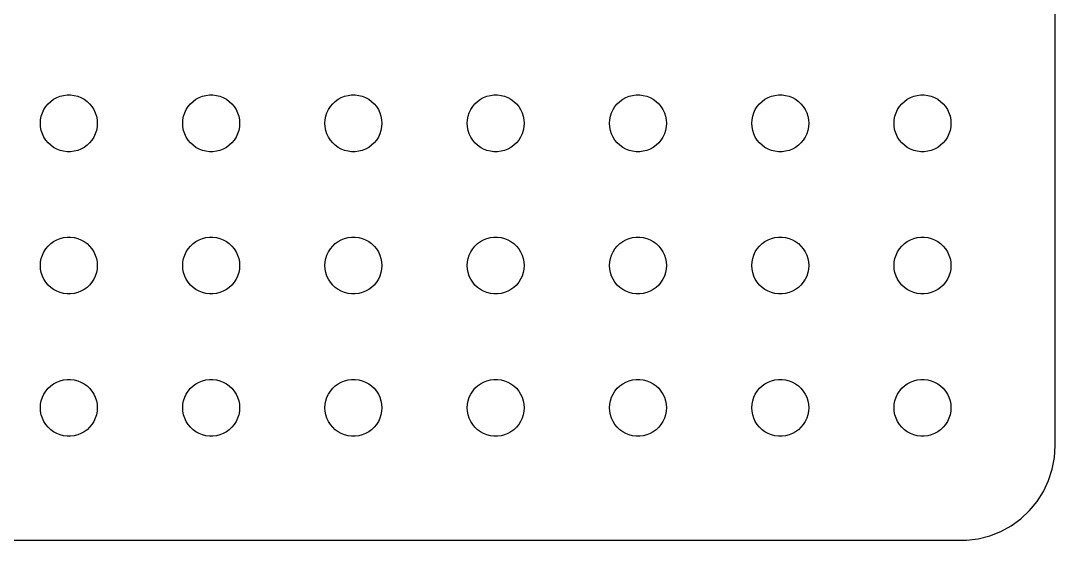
# Model space of a CAD drawing. Header units: metres. Extents: x -52 to 52, y -29 to 29.
# Drawn here: x -2.5 to 52, y -29.5 to -2.1 of the extents above; entities that cross this region are included whole.
import ezdxf

# ---------------------------------------------------------------- set-up
doc = ezdxf.new("R2010")
doc.units = ezdxf.units.M

msp = doc.modelspace()

# ---------------------------------------------------------------- linework, layer by layer
for p, q in [((52, -24.5), (52, 24.5)), ((-1.21352, -6.61832), (-1.09344, -6.47318)), ((-1.09344, -6.47318), (-0.956131, -6.34422)), ((-0.956131, -6.34422), (-0.803726, -6.23351)), ((-0.803726, -6.23351), (-0.638657, -6.14275)), ((-0.638657, -6.14275), (-0.463516, -6.07341)), ((-0.463516, -6.07341), (-0.281067, -6.02657)), ((-0.281067, -6.02657), (-0.094177, -6.00294)), ((-0.094177, -6.00294), (0.094177, -6.00294)), ((0.094177, -6.00294), (0.281067, -6.02657)), ((0.281067, -6.02657), (0.463516, -6.07341)), ((0.463516, -6.07341), (0.638657, -6.14275)), ((0.638657, -6.14275), (0.803726, -6.23351)), ((0.803726, -6.23351), (0.956131, -6.34422)), ((0.956131, -6.34422), (1.09344, -6.47318)), ((1.09344, -6.47318), (1.21352, -6.61832)), ((6.28647, -6.61832), (6.40654, -6.47318)), ((6.40654, -6.47318), (6.54385, -6.34422)), ((6.54385, -6.34422), (6.69626, -6.23351)), ((6.69626, -6.23351), (6.86133, -6.14275)), ((6.86133, -6.14275), (7.03647, -6.07341)), ((7.03647, -6.07341), (7.21892, -6.02657)), ((7.21892, -6.02657), (7.40581, -6.00294)), ((7.40581, -6.00294), (7.59418, -6.00294)), ((7.59418, -6.00294), (7.78107, -6.02657)), ((7.78107, -6.02657), (7.96352, -6.07341)), ((7.96352, -6.07341), (8.13866, -6.14275)), ((8.13866, -6.14275), (8.30373, -6.23351)), ((8.30373, -6.23351), (8.45613, -6.34422)), ((8.45613, -6.34422), (8.59344, -6.47318)), ((8.59344, -6.47318), (8.71352, -6.61832)), ((13.7865, -6.61832), (13.9065, -6.47318)), ((13.9065, -6.47318), (14.0439, -6.34422)), ((14.0439, -6.34422), (14.1963, -6.23351)), ((14.1963, -6.23351), (14.3613, -6.14275)), ((14.3613, -6.14275), (14.5365, -6.07341)), ((14.5365, -6.07341), (14.7189, -6.02657)), ((14.7189, -6.02657), (14.9058, -6.00294)), ((14.9058, -6.00294), (15.0942, -6.00294)), ((15.0942, -6.00294), (15.2811, -6.02657)), ((15.2811, -6.02657), (15.4635, -6.07341)), ((15.4635, -6.07341), (15.6387, -6.14275)), ((15.6387, -6.14275), (15.8037, -6.23351)), ((15.8037, -6.23351), (15.9561, -6.34422)), ((15.9561, -6.34422), (16.0934, -6.47318)), ((16.0934, -6.47318), (16.2135, -6.61832)), ((21.2865, -6.61832), (21.4065, -6.47318)), ((21.4065, -6.47318), (21.5439, -6.34422)), ((21.5439, -6.34422), (21.6963, -6.23351)), ((21.6963, -6.23351), (21.8613, -6.14275)), ((21.8613, -6.14275), (22.0365, -6.07341)), ((22.0365, -6.07341), (22.2189, -6.02657)), ((22.2189, -6.02657), (22.4058, -6.00294)), ((22.4058, -6.00294), (22.5942, -6.00294)), ((22.5942, -6.00294), (22.7811, -6.02657)), ((22.7811, -6.02657), (22.9635, -6.07341)), ((22.9635, -6.07341), (23.1387, -6.14275)), ((23.1387, -6.14275), (23.3037, -6.23351)), ((23.3037, -6.23351), (23.4561, -6.34422)), ((23.4561, -6.34422), (23.5934, -6.47318)), ((23.5934, -6.47318), (23.7135, -6.61832)), ((28.7865, -6.61832), (28.9065, -6.47318)), ((28.9065, -6.47318), (29.0439, -6.34422)), ((29.0439, -6.34422), (29.1963, -6.23351)), ((29.1963, -6.23351), (29.3613, -6.14275)), ((29.3613, -6.14275), (29.5365, -6.07341)), ((29.5365, -6.07341), (29.7189, -6.02657)), ((29.7189, -6.02657), (29.9058, -6.00294)), ((29.9058, -6.00294), (30.0942, -6.00294)), ((30.0942, -6.00294), (30.2811, -6.02657)), ((30.2811, -6.02657), (30.4635, -6.07341)), ((30.4635, -6.07341), (30.6387, -6.14275)), ((30.6387, -6.14275), (30.8037, -6.23351)), ((30.8037, -6.23351), (30.9561, -6.34422)), ((30.9561, -6.34422), (31.0934, -6.47318)), ((31.0934, -6.47318), (31.2135, -6.61832)), ((36.2865, -6.61832), (36.4065, -6.47318)), ((36.4065, -6.47318), (36.5439, -6.34422)), ((36.5439, -6.34422), (36.6963, -6.23351)), ((36.6963, -6.23351), (36.8613, -6.14275)), ((36.8613, -6.14275), (37.0365, -6.07341)), ((37.0365, -6.07341), (37.2189, -6.02657)), ((37.2189, -6.02657), (37.4058, -6.00294)), ((37.4058, -6.00294), (37.5942, -6.00294)), ((37.5942, -6.00294), (37.7811, -6.02657)), ((37.7811, -6.02657), (37.9635, -6.07341)), ((37.9635, -6.07341), (38.1387, -6.14275)), ((38.1387, -6.14275), (38.3037, -6.23351)), ((38.3037, -6.23351), (38.4561, -6.34422)), ((38.4561, -6.34422), (38.5934, -6.47318)), ((38.5934, -6.47318), (38.7135, -6.61832)), ((43.7865, -6.61832), (43.9065, -6.47318)), ((43.9065, -6.47318), (44.0439, -6.34422)), ((44.0439, -6.34422), (44.1963, -6.23351)), ((44.1963, -6.23351), (44.3613, -6.14275)), ((44.3613, -6.14275), (44.5365, -6.07341)), ((44.5365, -6.07341), (44.7189, -6.02657)), ((44.7189, -6.02657), (44.9058, -6.00294)), ((44.9058, -6.00294), (45.0942, -6.00294)), ((45.0942, -6.00294), (45.2811, -6.02657)), ((45.2811, -6.02657), (45.4635, -6.07341)), ((45.4635, -6.07341), (45.6387, -6.14275)), ((45.6387, -6.14275), (45.8037, -6.23351)), ((45.8037, -6.23351), (45.9561, -6.34422)), ((45.9561, -6.34422), (46.0934, -6.47318)), ((46.0934, -6.47318), (46.2135, -6.61832)), ((-1.45287, -7.12695), (-1.39465, -6.9478)), ((-1.39465, -6.9478), (-1.31445, -6.77736)), ((-1.31445, -6.77736), (-1.21352, -6.61832)), ((1.21352, -6.61832), (1.31445, -6.77736)), ((1.31445, -6.77736), (1.39465, -6.9478)), ((1.39465, -6.9478), (1.45287, -7.12695)), ((6.04712, -7.12695), (6.10533, -6.9478)), ((6.10533, -6.9478), (6.18553, -6.77736)), ((6.18553, -6.77736), (6.28647, -6.61832)), ((8.71352, -6.61832), (8.81445, -6.77736)), ((8.81445, -6.77736), (8.89465, -6.9478)), ((8.89465, -6.9478), (8.95287, -7.12695)), ((13.5471, -7.12695), (13.6053, -6.9478)), ((13.6053, -6.9478), (13.6855, -6.77736)), ((13.6855, -6.77736), (13.7865, -6.61832)), ((16.2135, -6.61832), (16.3145, -6.77736)), ((16.3145, -6.77736), (16.3947, -6.9478)), ((16.3947, -6.9478), (16.4529, -7.12695)), ((21.0471, -7.12695), (21.1053, -6.9478)), ((21.1053, -6.9478), (21.1855, -6.77736)), ((21.1855, -6.77736), (21.2865, -6.61832)), ((23.7135, -6.61832), (23.8145, -6.77736)), ((23.8145, -6.77736), (23.8947, -6.9478)), ((23.8947, -6.9478), (23.9529, -7.12695)), ((28.5471, -7.12695), (28.6053, -6.9478)), ((28.6053, -6.9478), (28.6855, -6.77736)), ((28.6855, -6.77736), (28.7865, -6.61832)), ((31.2135, -6.61832), (31.3145, -6.77736)), ((31.3145, -6.77736), (31.3947, -6.9478)), ((31.3947, -6.9478), (31.4529, -7.12695)), ((36.0471, -7.12695), (36.1053, -6.9478)), ((36.1053, -6.9478), (36.1855, -6.77736)), ((36.1855, -6.77736), (36.2865, -6.61832)), ((38.7135, -6.61832), (38.8145, -6.77736)), ((38.8145, -6.77736), (38.8947, -6.9478)), ((38.8947, -6.9478), (38.9529, -7.12695)), ((43.5471, -7.12695), (43.6053, -6.9478)), ((43.6053, -6.9478), (43.6855, -6.77736)), ((43.6855, -6.77736), (43.7865, -6.61832)), ((46.2135, -6.61832), (46.3145, -6.77736)), ((46.3145, -6.77736), (46.3947, -6.9478)), ((46.3947, -6.9478), (46.4529, -7.12695)), ((-1.5, -7.5), (-1.48816, -7.312)), ((-1.48816, -7.68799), (-1.5, -7.5)), ((-1.48816, -7.312), (-1.45287, -7.12695)), ((1.45287, -7.12695), (1.48816, -7.312)), ((1.48816, -7.312), (1.5, -7.5)), ((1.5, -7.5), (1.48816, -7.68799)), ((6, -7.5), (6.01183, -7.312)), ((6.01183, -7.68799), (6, -7.5)), ((6.01183, -7.312), (6.04712, -7.12695)), ((8.95287, -7.12695), (8.98816, -7.312)), ((8.98816, -7.312), (9, -7.5)), ((9, -7.5), (8.98816, -7.68799)), ((13.5, -7.5), (13.5118, -7.312)), ((13.5118, -7.68799), (13.5, -7.5)), ((13.5118, -7.312), (13.5471, -7.12695)), ((16.4529, -7.12695), (16.4882, -7.312)), ((16.4882, -7.312), (16.5, -7.5)), ((16.5, -7.5), (16.4882, -7.68799)), ((21, -7.5), (21.0118, -7.312)), ((21.0118, -7.68799), (21, -7.5)), ((21.0118, -7.312), (21.0471, -7.12695)), ((23.9529, -7.12695), (23.9882, -7.312)), ((23.9882, -7.312), (24, -7.5)), ((24, -7.5), (23.9882, -7.68799)), ((28.5, -7.5), (28.5118, -7.312)), ((28.5118, -7.68799), (28.5, -7.5)), ((28.5118, -7.312), (28.5471, -7.12695)), ((31.4529, -7.12695), (31.4882, -7.312)), ((31.4882, -7.312), (31.5, -7.5)), ((31.5, -7.5), (31.4882, -7.68799)), ((36, -7.5), (36.0118, -7.312)), ((36.0118, -7.68799), (36, -7.5)), ((36.0118, -7.312), (36.0471, -7.12695)), ((38.9529, -7.12695), (38.9882, -7.312)), ((38.9882, -7.312), (39, -7.5)), ((39, -7.5), (38.9882, -7.68799)), ((43.5, -7.5), (43.5118, -7.312)), ((43.5118, -7.68799), (43.5, -7.5)), ((43.5118, -7.312), (43.5471, -7.12695)), ((46.4529, -7.12695), (46.4882, -7.312)), ((46.4882, -7.312), (46.5, -7.5)), ((46.5, -7.5), (46.4882, -7.68799)), ((-1.45287, -7.87303), (-1.48816, -7.68799)), ((-1.39465, -8.05219), (-1.45287, -7.87303)), ((-1.31445, -8.22263), (-1.39465, -8.05219)), ((1.39465, -8.05219), (1.31445, -8.22263)), ((1.45287, -7.87303), (1.39465, -8.05219)), ((1.48816, -7.68799), (1.45287, -7.87303)), ((6.04712, -7.87303), (6.01183, -7.68799)), ((6.10533, -8.05219), (6.04712, -7.87303)), ((6.18553, -8.22263), (6.10533, -8.05219)), ((8.89465, -8.05219), (8.81445, -8.22263)), ((8.95287, -7.87303), (8.89465, -8.05219)), ((8.98816, -7.68799), (8.95287, -7.87303)), ((13.5471, -7.87303), (13.5118, -7.68799)), ((13.6053, -8.05219), (13.5471, -7.87303)), ((13.6855, -8.22263), (13.6053, -8.05219)), ((16.3947, -8.05219), (16.3145, -8.22263)), ((16.4529, -7.87303), (16.3947, -8.05219)), ((16.4882, -7.68799), (16.4529, -7.87303)), ((21.0471, -7.87303), (21.0118, -7.68799)), ((21.1053, -8.05219), (21.0471, -7.87303)), ((21.1855, -8.22263), (21.1053, -8.05219)), ((23.8947, -8.05219), (23.8145, -8.22263)), ((23.9529, -7.87303), (23.8947, -8.05219)), ((23.9882, -7.68799), (23.9529, -7.87303)), ((28.5471, -7.87303), (28.5118, -7.68799)), ((28.6053, -8.05219), (28.5471, -7.87303)), ((28.6855, -8.22263), (28.6053, -8.05219)), ((31.3947, -8.05219), (31.3145, -8.22263)), ((31.4529, -7.87303), (31.3947, -8.05219)), ((31.4882, -7.68799), (31.4529, -7.87303)), ((36.0471, -7.87303), (36.0118, -7.68799)), ((36.1053, -8.05219), (36.0471, -7.87303)), ((36.1855, -8.22263), (36.1053, -8.05219)), ((38.8947, -8.05219), (38.8145, -8.22263)), ((38.9529, -7.87303), (38.8947, -8.05219)), ((38.9882, -7.68799), (38.9529, -7.87303)), ((43.5471, -7.87303), (43.5118, -7.68799)), ((43.6053, -8.05219), (43.5471, -7.87303)), ((43.6855, -8.22263), (43.6053, -8.05219)), ((46.3947, -8.05219), (46.3145, -8.22263)), ((46.4529, -7.87303), (46.3947, -8.05219)), ((46.4882, -7.68799), (46.4529, -7.87303)), ((-1.21352, -8.38167), (-1.31445, -8.22263)), ((-1.09344, -8.52681), (-1.21352, -8.38167)), ((-0.956131, -8.65576), (-1.09344, -8.52681)), ((-0.803726, -8.76648), (-0.956131, -8.65576)), ((0.956131, -8.65576), (0.803726, -8.76648)), ((1.09344, -8.52681), (0.956131, -8.65576)), ((1.21352, -8.38167), (1.09344, -8.52681)), ((1.31445, -8.22263), (1.21352, -8.38167)), ((6.28647, -8.38167), (6.18553, -8.22263)), ((6.40654, -8.52681), (6.28647, -8.38167)), ((6.54385, -8.65576), (6.40654, -8.52681)), ((6.69626, -8.76648), (6.54385, -8.65576)), ((8.45613, -8.65576), (8.30373, -8.76648)), ((8.59344, -8.52681), (8.45613, -8.65576)), ((8.71352, -8.38167), (8.59344, -8.52681)), ((8.81445, -8.22263), (8.71352, -8.38167)), ((13.7865, -8.38167), (13.6855, -8.22263)), ((13.9065, -8.52681), (13.7865, -8.38167)), ((14.0439, -8.65576), (13.9065, -8.52681)), ((14.1963, -8.76648), (14.0439, -8.65576)), ((15.9561, -8.65576), (15.8037, -8.76648)), ((16.0934, -8.52681), (15.9561, -8.65576)), ((16.2135, -8.38167), (16.0934, -8.52681)), ((16.3145, -8.22263), (16.2135, -8.38167)), ((21.2865, -8.38167), (21.1855, -8.22263)), ((21.4065, -8.52681), (21.2865, -8.38167)), ((21.5439, -8.65576), (21.4065, -8.52681)), ((21.6963, -8.76648), (21.5439, -8.65576)), ((23.4561, -8.65576), (23.3037, -8.76648)), ((23.5934, -8.52681), (23.4561, -8.65576)), ((23.7135, -8.38167), (23.5934, -8.52681)), ((23.8145, -8.22263), (23.7135, -8.38167)), ((28.7865, -8.38167), (28.6855, -8.22263)), ((28.9065, -8.52681), (28.7865, -8.38167)), ((29.0439, -8.65576), (28.9065, -8.52681)), ((29.1963, -8.76648), (29.0439, -8.65576)), ((30.9561, -8.65576), (30.8037, -8.76648)), ((31.0934, -8.52681), (30.9561, -8.65576)), ((31.2135, -8.38167), (31.0934, -8.52681)), ((31.3145, -8.22263), (31.2135, -8.38167)), ((36.2865, -8.38167), (36.1855, -8.22263)), ((36.4065, -8.52681), (36.2865, -8.38167)), ((36.5439, -8.65576), (36.4065, -8.52681)), ((36.6963, -8.76648), (36.5439, -8.65576)), ((38.4561, -8.65576), (38.3037, -8.76648)), ((38.5934, -8.52681), (38.4561, -8.65576)), ((38.7135, -8.38167), (38.5934, -8.52681)), ((38.8145, -8.22263), (38.7135, -8.38167)), ((43.7865, -8.38167), (43.6855, -8.22263)), ((43.9065, -8.52681), (43.7865, -8.38167)), ((44.0439, -8.65576), (43.9065, -8.52681)), ((44.1963, -8.76648), (44.0439, -8.65576)), ((45.9561, -8.65576), (45.8037, -8.76648)), ((46.0934, -8.52681), (45.9561, -8.65576)), ((46.2135, -8.38167), (46.0934, -8.52681)), ((46.3145, -8.22263), (46.2135, -8.38167)), ((-0.638657, -8.85724), (-0.803726, -8.76648)), ((-0.463516, -8.92657), (-0.638657, -8.85724)), ((-0.281067, -8.97342), (-0.463516, -8.92657)), ((-0.094177, -8.99704), (-0.281067, -8.97342)), ((0.094177, -8.99704), (-0.094177, -8.99704)), ((0.281067, -8.97342), (0.094177, -8.99704)), ((0.463516, -8.92657), (0.281067, -8.97342)), ((0.638657, -8.85724), (0.463516, -8.92657)), ((0.803726, -8.76648), (0.638657, -8.85724)), ((6.86133, -8.85724), (6.69626, -8.76648)), ((7.03647, -8.92657), (6.86133, -8.85724)), ((7.21892, -8.97342), (7.03647, -8.92657)), ((7.40581, -8.99704), (7.21892, -8.97342)), ((7.59418, -8.99704), (7.40581, -8.99704)), ((7.78107, -8.97342), (7.59418, -8.99704)), ((7.96352, -8.92657), (7.78107, -8.97342)), ((8.13866, -8.85724), (7.96352, -8.92657)), ((8.30373, -8.76648), (8.13866, -8.85724)), ((14.3613, -8.85724), (14.1963, -8.76648)), ((14.5365, -8.92657), (14.3613, -8.85724)), ((14.7189, -8.97342), (14.5365, -8.92657)), ((14.9058, -8.99704), (14.7189, -8.97342)), ((15.0942, -8.99704), (14.9058, -8.99704)), ((15.2811, -8.97342), (15.0942, -8.99704)), ((15.4635, -8.92657), (15.2811, -8.97342)), ((15.6387, -8.85724), (15.4635, -8.92657)), ((15.8037, -8.76648), (15.6387, -8.85724)), ((21.8613, -8.85724), (21.6963, -8.76648)), ((22.0365, -8.92657), (21.8613, -8.85724)), ((22.2189, -8.97342), (22.0365, -8.92657)), ((22.4058, -8.99704), (22.2189, -8.97342)), ((22.5942, -8.99704), (22.4058, -8.99704)), ((22.7811, -8.97342), (22.5942, -8.99704)), ((22.9635, -8.92657), (22.7811, -8.97342)), ((23.1387, -8.85724), (22.9635, -8.92657)), ((23.3037, -8.76648), (23.1387, -8.85724)), ((29.3613, -8.85724), (29.1963, -8.76648)), ((29.5365, -8.92657), (29.3613, -8.85724)), ((29.7189, -8.97342), (29.5365, -8.92657)), ((29.9058, -8.99704), (29.7189, -8.97342)), ((30.0942, -8.99704), (29.9058, -8.99704)), ((30.2811, -8.97342), (30.0942, -8.99704)), ((30.4635, -8.92657), (30.2811, -8.97342)), ((30.6387, -8.85724), (30.4635, -8.92657)), ((30.8037, -8.76648), (30.6387, -8.85724)), ((36.8613, -8.85724), (36.6963, -8.76648)), ((37.0365, -8.92657), (36.8613, -8.85724)), ((37.2189, -8.97342), (37.0365, -8.92657)), ((37.4058, -8.99704), (37.2189, -8.97342)), ((37.5942, -8.99704), (37.4058, -8.99704)), ((37.7811, -8.97342), (37.5942, -8.99704)), ((37.9635, -8.92657), (37.7811, -8.97342)), ((38.1387, -8.85724), (37.9635, -8.92657)), ((38.3037, -8.76648), (38.1387, -8.85724)), ((44.3613, -8.85724), (44.1963, -8.76648)), ((44.5365, -8.92657), (44.3613, -8.85724)), ((44.7189, -8.97342), (44.5365, -8.92657)), ((44.9058, -8.99704), (44.7189, -8.97342)), ((45.0942, -8.99704), (44.9058, -8.99704)), ((45.2811, -8.97342), (45.0942, -8.99704)), ((45.4635, -8.92657), (45.2811, -8.97342)), ((45.6387, -8.85724), (45.4635, -8.92657)), ((45.8037, -8.76648), (45.6387, -8.85724)), ((-0.638657, -13.6427), (-0.463516, -13.5734)), ((-0.463516, -13.5734), (-0.281067, -13.5266)), ((-0.281067, -13.5266), (-0.094177, -13.5029)), ((-0.094177, -13.5029), (0.094177, -13.5029)), ((0.094177, -13.5029), (0.281067, -13.5266)), ((0.281067, -13.5266), (0.463516, -13.5734)), ((0.463516, -13.5734), (0.638657, -13.6427)), ((6.86133, -13.6427), (7.03647, -13.5734)), ((7.03647, -13.5734), (7.21892, -13.5266)), ((7.21892, -13.5266), (7.40581, -13.5029)), ((7.40581, -13.5029), (7.59418, -13.5029)), ((7.59418, -13.5029), (7.78107, -13.5266)), ((7.78107, -13.5266), (7.96352, -13.5734)), ((7.96352, -13.5734), (8.13866, -13.6427)), ((14.3613, -13.6427), (14.5365, -13.5734)), ((14.5365, -13.5734), (14.7189, -13.5266)), ((14.7189, -13.5266), (14.9058, -13.5029)), ((14.9058, -13.5029), (15.0942, -13.5029)), ((15.0942, -13.5029), (15.2811, -13.5266)), ((15.2811, -13.5266), (15.4635, -13.5734)), ((15.4635, -13.5734), (15.6387, -13.6427)), ((21.8613, -13.6427), (22.0365, -13.5734)), ((22.0365, -13.5734), (22.2189, -13.5266)), ((22.2189, -13.5266), (22.4058, -13.5029)), ((22.4058, -13.5029), (22.5942, -13.5029)), ((22.5942, -13.5029), (22.7811, -13.5266)), ((22.7811, -13.5266), (22.9635, -13.5734)), ((22.9635, -13.5734), (23.1387, -13.6427)), ((29.3613, -13.6427), (29.5365, -13.5734)), ((29.5365, -13.5734), (29.7189, -13.5266)), ((29.7189, -13.5266), (29.9058, -13.5029)), ((29.9058, -13.5029), (30.0942, -13.5029)), ((30.0942, -13.5029), (30.2811, -13.5266)), ((30.2811, -13.5266), (30.4635, -13.5734)), ((30.4635, -13.5734), (30.6387, -13.6427)), ((36.8613, -13.6427), (37.0365, -13.5734)), ((37.0365, -13.5734), (37.2189, -13.5266)), ((37.2189, -13.5266), (37.4058, -13.5029)), ((37.4058, -13.5029), (37.5942, -13.5029)), ((37.5942, -13.5029), (37.7811, -13.5266)), ((37.7811, -13.5266), (37.9635, -13.5734)), ((37.9635, -13.5734), (38.1387, -13.6427)), ((44.3613, -13.6427), (44.5365, -13.5734)), ((44.5365, -13.5734), (44.7189, -13.5266)), ((44.7189, -13.5266), (44.9058, -13.5029)), ((44.9058, -13.5029), (45.0942, -13.5029)), ((45.0942, -13.5029), (45.2811, -13.5266)), ((45.2811, -13.5266), (45.4635, -13.5734)), ((45.4635, -13.5734), (45.6387, -13.6427)), ((-1.31445, -14.2774), (-1.21352, -14.1183)), ((-1.21352, -14.1183), (-1.09344, -13.9732)), ((-1.09344, -13.9732), (-0.956131, -13.8442)), ((-0.956131, -13.8442), (-0.803726, -13.7335)), ((-0.803726, -13.7335), (-0.638657, -13.6427)), ((0.638657, -13.6427), (0.803726, -13.7335)), ((0.803726, -13.7335), (0.956131, -13.8442)), ((0.956131, -13.8442), (1.09344, -13.9732)), ((1.09344, -13.9732), (1.21352, -14.1183)), ((1.21352, -14.1183), (1.31445, -14.2774)), ((6.18553, -14.2774), (6.28647, -14.1183)), ((6.28647, -14.1183), (6.40654, -13.9732)), ((6.40654, -13.9732), (6.54385, -13.8442)), ((6.54385, -13.8442), (6.69626, -13.7335)), ((6.69626, -13.7335), (6.86133, -13.6427)), ((8.13866, -13.6427), (8.30373, -13.7335)), ((8.30373, -13.7335), (8.45613, -13.8442)), ((8.45613, -13.8442), (8.59344, -13.9732)), ((8.59344, -13.9732), (8.71352, -14.1183)), ((8.71352, -14.1183), (8.81445, -14.2774)), ((13.6855, -14.2774), (13.7865, -14.1183)), ((13.7865, -14.1183), (13.9065, -13.9732)), ((13.9065, -13.9732), (14.0439, -13.8442)), ((14.0439, -13.8442), (14.1963, -13.7335)), ((14.1963, -13.7335), (14.3613, -13.6427)), ((15.6387, -13.6427), (15.8037, -13.7335)), ((15.8037, -13.7335), (15.9561, -13.8442)), ((15.9561, -13.8442), (16.0934, -13.9732)), ((16.0934, -13.9732), (16.2135, -14.1183)), ((16.2135, -14.1183), (16.3145, -14.2774)), ((21.1855, -14.2774), (21.2865, -14.1183)), ((21.2865, -14.1183), (21.4065, -13.9732)), ((21.4065, -13.9732), (21.5439, -13.8442)), ((21.5439, -13.8442), (21.6963, -13.7335)), ((21.6963, -13.7335), (21.8613, -13.6427)), ((23.1387, -13.6427), (23.3037, -13.7335)), ((23.3037, -13.7335), (23.4561, -13.8442)), ((23.4561, -13.8442), (23.5934, -13.9732)), ((23.5934, -13.9732), (23.7135, -14.1183)), ((23.7135, -14.1183), (23.8145, -14.2774)), ((28.6855, -14.2774), (28.7865, -14.1183)), ((28.7865, -14.1183), (28.9065, -13.9732)), ((28.9065, -13.9732), (29.0439, -13.8442)), ((29.0439, -13.8442), (29.1963, -13.7335)), ((29.1963, -13.7335), (29.3613, -13.6427)), ((30.6387, -13.6427), (30.8037, -13.7335)), ((30.8037, -13.7335), (30.9561, -13.8442)), ((30.9561, -13.8442), (31.0934, -13.9732)), ((31.0934, -13.9732), (31.2135, -14.1183)), ((31.2135, -14.1183), (31.3145, -14.2774)), ((36.1855, -14.2774), (36.2865, -14.1183)), ((36.2865, -14.1183), (36.4065, -13.9732)), ((36.4065, -13.9732), (36.5439, -13.8442)), ((36.5439, -13.8442), (36.6963, -13.7335)), ((36.6963, -13.7335), (36.8613, -13.6427)), ((38.1387, -13.6427), (38.3037, -13.7335)), ((38.3037, -13.7335), (38.4561, -13.8442)), ((38.4561, -13.8442), (38.5934, -13.9732)), ((38.5934, -13.9732), (38.7135, -14.1183)), ((38.7135, -14.1183), (38.8145, -14.2774)), ((43.6855, -14.2774), (43.7865, -14.1183)), ((43.7865, -14.1183), (43.9065, -13.9732)), ((43.9065, -13.9732), (44.0439, -13.8442)), ((44.0439, -13.8442), (44.1963, -13.7335)), ((44.1963, -13.7335), (44.3613, -13.6427)), ((45.6387, -13.6427), (45.8037, -13.7335)), ((45.8037, -13.7335), (45.9561, -13.8442)), ((45.9561, -13.8442), (46.0934, -13.9732)), ((46.0934, -13.9732), (46.2135, -14.1183)), ((46.2135, -14.1183), (46.3145, -14.2774)), ((-1.48816, -14.812), (-1.45287, -14.627)), ((-1.45287, -14.627), (-1.39465, -14.4478)), ((-1.39465, -14.4478), (-1.31445, -14.2774)), ((1.31445, -14.2774), (1.39465, -14.4478)), ((1.39465, -14.4478), (1.45287, -14.627)), ((1.45287, -14.627), (1.48816, -14.812)), ((6.01183, -14.812), (6.04712, -14.627)), ((6.04712, -14.627), (6.10533, -14.4478)), ((6.10533, -14.4478), (6.18553, -14.2774)), ((8.81445, -14.2774), (8.89465, -14.4478)), ((8.89465, -14.4478), (8.95287, -14.627)), ((8.95287, -14.627), (8.98816, -14.812)), ((13.5118, -14.812), (13.5471, -14.627)), ((13.5471, -14.627), (13.6053, -14.4478)), ((13.6053, -14.4478), (13.6855, -14.2774)), ((16.3145, -14.2774), (16.3947, -14.4478)), ((16.3947, -14.4478), (16.4529, -14.627)), ((16.4529, -14.627), (16.4882, -14.812)), ((21.0118, -14.812), (21.0471, -14.627)), ((21.0471, -14.627), (21.1053, -14.4478)), ((21.1053, -14.4478), (21.1855, -14.2774)), ((23.8145, -14.2774), (23.8947, -14.4478)), ((23.8947, -14.4478), (23.9529, -14.627)), ((23.9529, -14.627), (23.9882, -14.812)), ((28.5118, -14.812), (28.5471, -14.627)), ((28.5471, -14.627), (28.6053, -14.4478)), ((28.6053, -14.4478), (28.6855, -14.2774)), ((31.3145, -14.2774), (31.3947, -14.4478)), ((31.3947, -14.4478), (31.4529, -14.627)), ((31.4529, -14.627), (31.4882, -14.812)), ((36.0118, -14.812), (36.0471, -14.627)), ((36.0471, -14.627), (36.1053, -14.4478)), ((36.1053, -14.4478), (36.1855, -14.2774)), ((38.8145, -14.2774), (38.8947, -14.4478)), ((38.8947, -14.4478), (38.9529, -14.627)), ((38.9529, -14.627), (38.9882, -14.812)), ((43.5118, -14.812), (43.5471, -14.627)), ((43.5471, -14.627), (43.6053, -14.4478)), ((43.6053, -14.4478), (43.6855, -14.2774)), ((46.3145, -14.2774), (46.3947, -14.4478)), ((46.3947, -14.4478), (46.4529, -14.627)), ((46.4529, -14.627), (46.4882, -14.812)), ((-1.5, -15), (-1.48816, -14.812)), ((-1.48816, -15.188), (-1.5, -15)), ((-1.45287, -15.373), (-1.48816, -15.188)), ((1.48816, -15.188), (1.45287, -15.373)), ((1.48816, -14.812), (1.5, -15)), ((1.5, -15), (1.48816, -15.188)), ((6, -15), (6.01183, -14.812)), ((6.01183, -15.188), (6, -15)), ((6.04712, -15.373), (6.01183, -15.188)), ((8.98816, -15.188), (8.95287, -15.373)), ((8.98816, -14.812), (9, -15)), ((9, -15), (8.98816, -15.188)), ((13.5, -15), (13.5118, -14.812)), ((13.5118, -15.188), (13.5, -15)), ((13.5471, -15.373), (13.5118, -15.188)), ((16.4882, -15.188), (16.4529, -15.373)), ((16.4882, -14.812), (16.5, -15)), ((16.5, -15), (16.4882, -15.188)), ((21, -15), (21.0118, -14.812)), ((21.0118, -15.188), (21, -15)), ((21.0471, -15.373), (21.0118, -15.188)), ((23.9882, -15.188), (23.9529, -15.373)), ((23.9882, -14.812), (24, -15)), ((24, -15), (23.9882, -15.188)), ((28.5, -15), (28.5118, -14.812)), ((28.5118, -15.188), (28.5, -15)), ((28.5471, -15.373), (28.5118, -15.188)), ((31.4882, -15.188), (31.4529, -15.373)), ((31.4882, -14.812), (31.5, -15)), ((31.5, -15), (31.4882, -15.188)), ((36, -15), (36.0118, -14.812)), ((36.0118, -15.188), (36, -15)), ((36.0471, -15.373), (36.0118, -15.188)), ((38.9882, -15.188), (38.9529, -15.373)), ((38.9882, -14.812), (39, -15)), ((39, -15), (38.9882, -15.188)), ((43.5, -15), (43.5118, -14.812)), ((43.5118, -15.188), (43.5, -15)), ((43.5471, -15.373), (43.5118, -15.188)), ((46.4882, -15.188), (46.4529, -15.373)), ((46.4882, -14.812), (46.5, -15)), ((46.5, -15), (46.4882, -15.188)), ((-1.39465, -15.5522), (-1.45287, -15.373)), ((-1.31445, -15.7226), (-1.39465, -15.5522)), ((-1.21352, -15.8817), (-1.31445, -15.7226)), ((1.31445, -15.7226), (1.21352, -15.8817)), ((1.39465, -15.5522), (1.31445, -15.7226)), ((1.45287, -15.373), (1.39465, -15.5522)), ((6.10533, -15.5522), (6.04712, -15.373)), ((6.18553, -15.7226), (6.10533, -15.5522)), ((6.28647, -15.8817), (6.18553, -15.7226)), ((8.81445, -15.7226), (8.71352, -15.8817)), ((8.89465, -15.5522), (8.81445, -15.7226)), ((8.95287, -15.373), (8.89465, -15.5522)), ((13.6053, -15.5522), (13.5471, -15.373)), ((13.6855, -15.7226), (13.6053, -15.5522)), ((13.7865, -15.8817), (13.6855, -15.7226)), ((16.3145, -15.7226), (16.2135, -15.8817)), ((16.3947, -15.5522), (16.3145, -15.7226)), ((16.4529, -15.373), (16.3947, -15.5522)), ((21.1053, -15.5522), (21.0471, -15.373)), ((21.1855, -15.7226), (21.1053, -15.5522)), ((21.2865, -15.8817), (21.1855, -15.7226)), ((23.8145, -15.7226), (23.7135, -15.8817)), ((23.8947, -15.5522), (23.8145, -15.7226)), ((23.9529, -15.373), (23.8947, -15.5522)), ((28.6053, -15.5522), (28.5471, -15.373)), ((28.6855, -15.7226), (28.6053, -15.5522)), ((28.7865, -15.8817), (28.6855, -15.7226)), ((31.3145, -15.7226), (31.2135, -15.8817)), ((31.3947, -15.5522), (31.3145, -15.7226)), ((31.4529, -15.373), (31.3947, -15.5522)), ((36.1053, -15.5522), (36.0471, -15.373)), ((36.1855, -15.7226), (36.1053, -15.5522)), ((36.2865, -15.8817), (36.1855, -15.7226)), ((38.8145, -15.7226), (38.7135, -15.8817)), ((38.8947, -15.5522), (38.8145, -15.7226)), ((38.9529, -15.373), (38.8947, -15.5522)), ((43.6053, -15.5522), (43.5471, -15.373)), ((43.6855, -15.7226), (43.6053, -15.5522)), ((43.7865, -15.8817), (43.6855, -15.7226)), ((46.3145, -15.7226), (46.2135, -15.8817)), ((46.3947, -15.5522), (46.3145, -15.7226)), ((46.4529, -15.373), (46.3947, -15.5522)), ((-1.09344, -16.0268), (-1.21352, -15.8817)), ((-0.956131, -16.1558), (-1.09344, -16.0268)), ((-0.803726, -16.2665), (-0.956131, -16.1558)), ((-0.638657, -16.3572), (-0.803726, -16.2665)), ((-0.463516, -16.4266), (-0.638657, -16.3572)), ((0.638657, -16.3572), (0.463516, -16.4266)), ((0.803726, -16.2665), (0.638657, -16.3572)), ((0.956131, -16.1558), (0.803726, -16.2665)), ((1.09344, -16.0268), (0.956131, -16.1558)), ((1.21352, -15.8817), (1.09344, -16.0268)), ((6.40654, -16.0268), (6.28647, -15.8817)), ((6.54385, -16.1558), (6.40654, -16.0268)), ((6.69626, -16.2665), (6.54385, -16.1558)), ((6.86133, -16.3572), (6.69626, -16.2665)), ((7.03647, -16.4266), (6.86133, -16.3572)), ((8.13866, -16.3572), (7.96352, -16.4266)), ((8.30373, -16.2665), (8.13866, -16.3572)), ((8.45613, -16.1558), (8.30373, -16.2665)), ((8.59344, -16.0268), (8.45613, -16.1558)), ((8.71352, -15.8817), (8.59344, -16.0268)), ((13.9065, -16.0268), (13.7865, -15.8817)), ((14.0439, -16.1558), (13.9065, -16.0268)), ((14.1963, -16.2665), (14.0439, -16.1558)), ((14.3613, -16.3572), (14.1963, -16.2665)), ((14.5365, -16.4266), (14.3613, -16.3572)), ((15.6387, -16.3572), (15.4635, -16.4266)), ((15.8037, -16.2665), (15.6387, -16.3572)), ((15.9561, -16.1558), (15.8037, -16.2665)), ((16.0934, -16.0268), (15.9561, -16.1558)), ((16.2135, -15.8817), (16.0934, -16.0268)), ((21.4065, -16.0268), (21.2865, -15.8817)), ((21.5439, -16.1558), (21.4065, -16.0268)), ((21.6963, -16.2665), (21.5439, -16.1558)), ((21.8613, -16.3572), (21.6963, -16.2665)), ((22.0365, -16.4266), (21.8613, -16.3572)), ((23.1387, -16.3572), (22.9635, -16.4266)), ((23.3037, -16.2665), (23.1387, -16.3572)), ((23.4561, -16.1558), (23.3037, -16.2665)), ((23.5934, -16.0268), (23.4561, -16.1558)), ((23.7135, -15.8817), (23.5934, -16.0268)), ((28.9065, -16.0268), (28.7865, -15.8817)), ((29.0439, -16.1558), (28.9065, -16.0268)), ((29.1963, -16.2665), (29.0439, -16.1558)), ((29.3613, -16.3572), (29.1963, -16.2665)), ((29.5365, -16.4266), (29.3613, -16.3572)), ((30.6387, -16.3572), (30.4635, -16.4266)), ((30.8037, -16.2665), (30.6387, -16.3572)), ((30.9561, -16.1558), (30.8037, -16.2665)), ((31.0934, -16.0268), (30.9561, -16.1558)), ((31.2135, -15.8817), (31.0934, -16.0268)), ((36.4065, -16.0268), (36.2865, -15.8817)), ((36.5439, -16.1558), (36.4065, -16.0268)), ((36.6963, -16.2665), (36.5439, -16.1558)), ((36.8613, -16.3572), (36.6963, -16.2665)), ((37.0365, -16.4266), (36.8613, -16.3572)), ((38.1387, -16.3572), (37.9635, -16.4266)), ((38.3037, -16.2665), (38.1387, -16.3572)), ((38.4561, -16.1558), (38.3037, -16.2665)), ((38.5934, -16.0268), (38.4561, -16.1558)), ((38.7135, -15.8817), (38.5934, -16.0268)), ((43.9065, -16.0268), (43.7865, -15.8817)), ((44.0439, -16.1558), (43.9065, -16.0268)), ((44.1963, -16.2665), (44.0439, -16.1558)), ((44.3613, -16.3572), (44.1963, -16.2665)), ((44.5365, -16.4266), (44.3613, -16.3572)), ((45.6387, -16.3572), (45.4635, -16.4266)), ((45.8037, -16.2665), (45.6387, -16.3572)), ((45.9561, -16.1558), (45.8037, -16.2665)), ((46.0934, -16.0268), (45.9561, -16.1558)), ((46.2135, -15.8817), (46.0934, -16.0268)), ((-0.281067, -16.4734), (-0.463516, -16.4266)), ((-0.094177, -16.497), (-0.281067, -16.4734)), ((0.094177, -16.497), (-0.094177, -16.497)), ((0.281067, -16.4734), (0.094177, -16.497)), ((0.463516, -16.4266), (0.281067, -16.4734)), ((7.21892, -16.4734), (7.03647, -16.4266)), ((7.40581, -16.497), (7.21892, -16.4734)), ((7.59418, -16.497), (7.40581, -16.497)), ((7.78107, -16.4734), (7.59418, -16.497)), ((7.96352, -16.4266), (7.78107, -16.4734)), ((14.7189, -16.4734), (14.5365, -16.4266)), ((14.9058, -16.497), (14.7189, -16.4734)), ((15.0942, -16.497), (14.9058, -16.497)), ((15.2811, -16.4734), (15.0942, -16.497)), ((15.4635, -16.4266), (15.2811, -16.4734)), ((22.2189, -16.4734), (22.0365, -16.4266)), ((22.4058, -16.497), (22.2189, -16.4734)), ((22.5942, -16.497), (22.4058, -16.497)), ((22.7811, -16.4734), (22.5942, -16.497)), ((22.9635, -16.4266), (22.7811, -16.4734)), ((29.7189, -16.4734), (29.5365, -16.4266)), ((29.9058, -16.497), (29.7189, -16.4734)), ((30.0942, -16.497), (29.9058, -16.497)), ((30.2811, -16.4734), (30.0942, -16.497)), ((30.4635, -16.4266), (30.2811, -16.4734)), ((37.2189, -16.4734), (37.0365, -16.4266)), ((37.4058, -16.497), (37.2189, -16.4734)), ((37.5942, -16.497), (37.4058, -16.497)), ((37.7811, -16.4734), (37.5942, -16.497)), ((37.9635, -16.4266), (37.7811, -16.4734)), ((44.7189, -16.4734), (44.5365, -16.4266)), ((44.9058, -16.497), (44.7189, -16.4734)), ((45.0942, -16.497), (44.9058, -16.497)), ((45.2811, -16.4734), (45.0942, -16.497)), ((45.4635, -16.4266), (45.2811, -16.4734)), ((-0.956131, -21.3442), (-0.803726, -21.2335)), ((-0.803726, -21.2335), (-0.638657, -21.1427)), ((-0.638657, -21.1427), (-0.463516, -21.0734)), ((-0.463516, -21.0734), (-0.281067, -21.0266)), ((-0.281067, -21.0266), (-0.094177, -21.003)), ((-0.094177, -21.003), (0.094177, -21.003)), ((0.094177, -21.003), (0.281067, -21.0266)), ((0.281067, -21.0266), (0.463516, -21.0734)), ((0.463516, -21.0734), (0.638657, -21.1427)), ((0.638657, -21.1427), (0.803726, -21.2335)), ((0.803726, -21.2335), (0.956131, -21.3442)), ((6.54385, -21.3442), (6.69626, -21.2335)), ((6.69626, -21.2335), (6.86133, -21.1427)), ((6.86133, -21.1427), (7.03647, -21.0734)), ((7.03647, -21.0734), (7.21892, -21.0266)), ((7.21892, -21.0266), (7.40581, -21.003)), ((7.40581, -21.003), (7.59418, -21.003)), ((7.59418, -21.003), (7.78107, -21.0266)), ((7.78107, -21.0266), (7.96352, -21.0734)), ((7.96352, -21.0734), (8.13866, -21.1427)), ((8.13866, -21.1427), (8.30373, -21.2335)), ((8.30373, -21.2335), (8.45613, -21.3442)), ((14.0439, -21.3442), (14.1963, -21.2335)), ((14.1963, -21.2335), (14.3613, -21.1427)), ((14.3613, -21.1427), (14.5365, -21.0734)), ((14.5365, -21.0734), (14.7189, -21.0266)), ((14.7189, -21.0266), (14.9058, -21.003)), ((14.9058, -21.003), (15.0942, -21.003)), ((15.0942, -21.003), (15.2811, -21.0266)), ((15.2811, -21.0266), (15.4635, -21.0734)), ((15.4635, -21.0734), (15.6387, -21.1427)), ((15.6387, -21.1427), (15.8037, -21.2335)), ((15.8037, -21.2335), (15.9561, -21.3442)), ((21.5439, -21.3442), (21.6963, -21.2335)), ((21.6963, -21.2335), (21.8613, -21.1427)), ((21.8613, -21.1427), (22.0365, -21.0734)), ((22.0365, -21.0734), (22.2189, -21.0266)), ((22.2189, -21.0266), (22.4058, -21.003)), ((22.4058, -21.003), (22.5942, -21.003)), ((22.5942, -21.003), (22.7811, -21.0266)), ((22.7811, -21.0266), (22.9635, -21.0734)), ((22.9635, -21.0734), (23.1387, -21.1427)), ((23.1387, -21.1427), (23.3037, -21.2335)), ((23.3037, -21.2335), (23.4561, -21.3442)), ((29.0439, -21.3442), (29.1963, -21.2335)), ((29.1963, -21.2335), (29.3613, -21.1427)), ((29.3613, -21.1427), (29.5365, -21.0734)), ((29.5365, -21.0734), (29.7189, -21.0266)), ((29.7189, -21.0266), (29.9058, -21.003)), ((29.9058, -21.003), (30.0942, -21.003)), ((30.0942, -21.003), (30.2811, -21.0266)), ((30.2811, -21.0266), (30.4635, -21.0734)), ((30.4635, -21.0734), (30.6387, -21.1427)), ((30.6387, -21.1427), (30.8037, -21.2335)), ((30.8037, -21.2335), (30.9561, -21.3442)), ((36.5439, -21.3442), (36.6963, -21.2335)), ((36.6963, -21.2335), (36.8613, -21.1427)), ((36.8613, -21.1427), (37.0365, -21.0734)), ((37.0365, -21.0734), (37.2189, -21.0266)), ((37.2189, -21.0266), (37.4058, -21.003)), ((37.4058, -21.003), (37.5942, -21.003)), ((37.5942, -21.003), (37.7811, -21.0266)), ((37.7811, -21.0266), (37.9635, -21.0734)), ((37.9635, -21.0734), (38.1387, -21.1427)), ((38.1387, -21.1427), (38.3037, -21.2335)), ((38.3037, -21.2335), (38.4561, -21.3442)), ((44.0439, -21.3442), (44.1963, -21.2335)), ((44.1963, -21.2335), (44.3613, -21.1427)), ((44.3613, -21.1427), (44.5365, -21.0734)), ((44.5365, -21.0734), (44.7189, -21.0266)), ((44.7189, -21.0266), (44.9058, -21.003)), ((44.9058, -21.003), (45.0942, -21.003)), ((45.0942, -21.003), (45.2811, -21.0266)), ((45.2811, -21.0266), (45.4635, -21.0734)), ((45.4635, -21.0734), (45.6387, -21.1427)), ((45.6387, -21.1427), (45.8037, -21.2335)), ((45.8037, -21.2335), (45.9561, -21.3442)), ((-1.39465, -21.9478), (-1.31445, -21.7774)), ((-1.31445, -21.7774), (-1.21352, -21.6183)), ((-1.21352, -21.6183), (-1.09344, -21.4732)), ((-1.09344, -21.4732), (-0.956131, -21.3442)), ((0.956131, -21.3442), (1.09344, -21.4732)), ((1.09344, -21.4732), (1.21352, -21.6183)), ((1.21352, -21.6183), (1.31445, -21.7774)), ((1.31445, -21.7774), (1.39465, -21.9478)), ((6.10533, -21.9478), (6.18553, -21.7774)), ((6.18553, -21.7774), (6.28647, -21.6183)), ((6.28647, -21.6183), (6.40654, -21.4732)), ((6.40654, -21.4732), (6.54385, -21.3442)), ((8.45613, -21.3442), (8.59344, -21.4732)), ((8.59344, -21.4732), (8.71352, -21.6183)), ((8.71352, -21.6183), (8.81445, -21.7774)), ((8.81445, -21.7774), (8.89465, -21.9478)), ((13.6053, -21.9478), (13.6855, -21.7774)), ((13.6855, -21.7774), (13.7865, -21.6183)), ((13.7865, -21.6183), (13.9065, -21.4732)), ((13.9065, -21.4732), (14.0439, -21.3442)), ((15.9561, -21.3442), (16.0934, -21.4732)), ((16.0934, -21.4732), (16.2135, -21.6183)), ((16.2135, -21.6183), (16.3145, -21.7774)), ((16.3145, -21.7774), (16.3947, -21.9478)), ((21.1053, -21.9478), (21.1855, -21.7774)), ((21.1855, -21.7774), (21.2865, -21.6183)), ((21.2865, -21.6183), (21.4065, -21.4732)), ((21.4065, -21.4732), (21.5439, -21.3442)), ((23.4561, -21.3442), (23.5934, -21.4732)), ((23.5934, -21.4732), (23.7135, -21.6183)), ((23.7135, -21.6183), (23.8145, -21.7774)), ((23.8145, -21.7774), (23.8947, -21.9478)), ((28.6053, -21.9478), (28.6855, -21.7774)), ((28.6855, -21.7774), (28.7865, -21.6183)), ((28.7865, -21.6183), (28.9065, -21.4732)), ((28.9065, -21.4732), (29.0439, -21.3442)), ((30.9561, -21.3442), (31.0934, -21.4732)), ((31.0934, -21.4732), (31.2135, -21.6183)), ((31.2135, -21.6183), (31.3145, -21.7774)), ((31.3145, -21.7774), (31.3947, -21.9478)), ((36.1053, -21.9478), (36.1855, -21.7774)), ((36.1855, -21.7774), (36.2865, -21.6183)), ((36.2865, -21.6183), (36.4065, -21.4732)), ((36.4065, -21.4732), (36.5439, -21.3442)), ((38.4561, -21.3442), (38.5934, -21.4732)), ((38.5934, -21.4732), (38.7135, -21.6183)), ((38.7135, -21.6183), (38.8145, -21.7774)), ((38.8145, -21.7774), (38.8947, -21.9478)), ((43.6053, -21.9478), (43.6855, -21.7774)), ((43.6855, -21.7774), (43.7865, -21.6183)), ((43.7865, -21.6183), (43.9065, -21.4732)), ((43.9065, -21.4732), (44.0439, -21.3442)), ((45.9561, -21.3442), (46.0934, -21.4732)), ((46.0934, -21.4732), (46.2135, -21.6183)), ((46.2135, -21.6183), (46.3145, -21.7774)), ((46.3145, -21.7774), (46.3947, -21.9478)), ((-1.5, -22.5), (-1.48816, -22.312)), ((-1.48816, -22.312), (-1.45287, -22.127)), ((-1.45287, -22.127), (-1.39465, -21.9478)), ((1.39465, -21.9478), (1.45287, -22.127)), ((1.45287, -22.127), (1.48816, -22.312)), ((1.48816, -22.312), (1.5, -22.5)), ((6, -22.5), (6.01183, -22.312)), ((6.01183, -22.312), (6.04712, -22.127)), ((6.04712, -22.127), (6.10533, -21.9478)), ((8.89465, -21.9478), (8.95287, -22.127)), ((8.95287, -22.127), (8.98816, -22.312)), ((8.98816, -22.312), (9, -22.5)), ((13.5, -22.5), (13.5118, -22.312)), ((13.5118, -22.312), (13.5471, -22.127)), ((13.5471, -22.127), (13.6053, -21.9478)), ((16.3947, -21.9478), (16.4529, -22.127)), ((16.4529, -22.127), (16.4882, -22.312)), ((16.4882, -22.312), (16.5, -22.5)), ((21, -22.5), (21.0118, -22.312)), ((21.0118, -22.312), (21.0471, -22.127)), ((21.0471, -22.127), (21.1053, -21.9478)), ((23.8947, -21.9478), (23.9529, -22.127)), ((23.9529, -22.127), (23.9882, -22.312)), ((23.9882, -22.312), (24, -22.5)), ((28.5, -22.5), (28.5118, -22.312)), ((28.5118, -22.312), (28.5471, -22.127)), ((28.5471, -22.127), (28.6053, -21.9478)), ((31.3947, -21.9478), (31.4529, -22.127)), ((31.4529, -22.127), (31.4882, -22.312)), ((31.4882, -22.312), (31.5, -22.5)), ((36, -22.5), (36.0118, -22.312)), ((36.0118, -22.312), (36.0471, -22.127)), ((36.0471, -22.127), (36.1053, -21.9478)), ((38.8947, -21.9478), (38.9529, -22.127)), ((38.9529, -22.127), (38.9882, -22.312)), ((38.9882, -22.312), (39, -22.5)), ((43.5, -22.5), (43.5118, -22.312)), ((43.5118, -22.312), (43.5471, -22.127)), ((43.5471, -22.127), (43.6053, -21.9478)), ((46.3947, -21.9478), (46.4529, -22.127)), ((46.4529, -22.127), (46.4882, -22.312)), ((46.4882, -22.312), (46.5, -22.5)), ((-1.48816, -22.688), (-1.5, -22.5)), ((-1.45287, -22.873), (-1.48816, -22.688)), ((-1.39465, -23.0522), (-1.45287, -22.873)), ((1.45287, -22.873), (1.39465, -23.0522)), ((1.48816, -22.688), (1.45287, -22.873)), ((1.5, -22.5), (1.48816, -22.688)), ((6.01183, -22.688), (6, -22.5)), ((6.04712, -22.873), (6.01183, -22.688)), ((6.10533, -23.0522), (6.04712, -22.873)), ((8.95287, -22.873), (8.89465, -23.0522)), ((8.98816, -22.688), (8.95287, -22.873)), ((9, -22.5), (8.98816, -22.688)), ((13.5118, -22.688), (13.5, -22.5)), ((13.5471, -22.873), (13.5118, -22.688)), ((13.6053, -23.0522), (13.5471, -22.873)), ((16.4529, -22.873), (16.3947, -23.0522)), ((16.4882, -22.688), (16.4529, -22.873)), ((16.5, -22.5), (16.4882, -22.688)), ((21.0118, -22.688), (21, -22.5)), ((21.0471, -22.873), (21.0118, -22.688)), ((21.1053, -23.0522), (21.0471, -22.873)), ((23.9529, -22.873), (23.8947, -23.0522)), ((23.9882, -22.688), (23.9529, -22.873)), ((24, -22.5), (23.9882, -22.688)), ((28.5118, -22.688), (28.5, -22.5)), ((28.5471, -22.873), (28.5118, -22.688)), ((28.6053, -23.0522), (28.5471, -22.873)), ((31.4529, -22.873), (31.3947, -23.0522)), ((31.4882, -22.688), (31.4529, -22.873)), ((31.5, -22.5), (31.4882, -22.688)), ((36.0118, -22.688), (36, -22.5)), ((36.0471, -22.873), (36.0118, -22.688)), ((36.1053, -23.0522), (36.0471, -22.873)), ((38.9529, -22.873), (38.8947, -23.0522)), ((38.9882, -22.688), (38.9529, -22.873)), ((39, -22.5), (38.9882, -22.688)), ((43.5118, -22.688), (43.5, -22.5)), ((43.5471, -22.873), (43.5118, -22.688)), ((43.6053, -23.0522), (43.5471, -22.873)), ((46.4529, -22.873), (46.3947, -23.0522)), ((46.4882, -22.688), (46.4529, -22.873)), ((46.5, -22.5), (46.4882, -22.688)), ((-1.31445, -23.2226), (-1.39465, -23.0522)), ((-1.21352, -23.3817), (-1.31445, -23.2226)), ((-1.09344, -23.5268), (-1.21352, -23.3817)), ((1.21352, -23.3817), (1.09344, -23.5268)), ((1.31445, -23.2226), (1.21352, -23.3817)), ((1.39465, -23.0522), (1.31445, -23.2226)), ((6.18553, -23.2226), (6.10533, -23.0522)), ((6.28647, -23.3817), (6.18553, -23.2226)), ((6.40654, -23.5268), (6.28647, -23.3817)), ((8.71352, -23.3817), (8.59344, -23.5268)), ((8.81445, -23.2226), (8.71352, -23.3817)), ((8.89465, -23.0522), (8.81445, -23.2226)), ((13.6855, -23.2226), (13.6053, -23.0522)), ((13.7865, -23.3817), (13.6855, -23.2226)), ((13.9065, -23.5268), (13.7865, -23.3817)), ((16.2135, -23.3817), (16.0934, -23.5268)), ((16.3145, -23.2226), (16.2135, -23.3817)), ((16.3947, -23.0522), (16.3145, -23.2226)), ((21.1855, -23.2226), (21.1053, -23.0522)), ((21.2865, -23.3817), (21.1855, -23.2226)), ((21.4065, -23.5268), (21.2865, -23.3817)), ((23.7135, -23.3817), (23.5934, -23.5268)), ((23.8145, -23.2226), (23.7135, -23.3817)), ((23.8947, -23.0522), (23.8145, -23.2226)), ((28.6855, -23.2226), (28.6053, -23.0522)), ((28.7865, -23.3817), (28.6855, -23.2226)), ((28.9065, -23.5268), (28.7865, -23.3817)), ((31.2135, -23.3817), (31.0934, -23.5268)), ((31.3145, -23.2226), (31.2135, -23.3817)), ((31.3947, -23.0522), (31.3145, -23.2226)), ((36.1855, -23.2226), (36.1053, -23.0522)), ((36.2865, -23.3817), (36.1855, -23.2226)), ((36.4065, -23.5268), (36.2865, -23.3817)), ((38.7135, -23.3817), (38.5934, -23.5268)), ((38.8145, -23.2226), (38.7135, -23.3817)), ((38.8947, -23.0522), (38.8145, -23.2226)), ((43.6855, -23.2226), (43.6053, -23.0522)), ((43.7865, -23.3817), (43.6855, -23.2226)), ((43.9065, -23.5268), (43.7865, -23.3817)), ((46.2135, -23.3817), (46.0934, -23.5268)), ((46.3145, -23.2226), (46.2135, -23.3817)), ((46.3947, -23.0522), (46.3145, -23.2226)), ((-0.956131, -23.6558), (-1.09344, -23.5268)), ((-0.803726, -23.7665), (-0.956131, -23.6558)), ((-0.638657, -23.8572), (-0.803726, -23.7665)), ((-0.463516, -23.9266), (-0.638657, -23.8572)), ((-0.281067, -23.9734), (-0.463516, -23.9266)), ((-0.094177, -23.997), (-0.281067, -23.9734)), ((0.094177, -23.997), (-0.094177, -23.997)), ((0.281067, -23.9734), (0.094177, -23.997)), ((0.463516, -23.9266), (0.281067, -23.9734)), ((0.638657, -23.8572), (0.463516, -23.9266)), ((0.803726, -23.7665), (0.638657, -23.8572)), ((0.956131, -23.6558), (0.803726, -23.7665)), ((1.09344, -23.5268), (0.956131, -23.6558)), ((6.54385, -23.6558), (6.40654, -23.5268)), ((6.69626, -23.7665), (6.54385, -23.6558)), ((6.86133, -23.8572), (6.69626, -23.7665)), ((7.03647, -23.9266), (6.86133, -23.8572)), ((7.21892, -23.9734), (7.03647, -23.9266)), ((7.40581, -23.997), (7.21892, -23.9734)), ((7.59418, -23.997), (7.40581, -23.997)), ((7.78107, -23.9734), (7.59418, -23.997)), ((7.96352, -23.9266), (7.78107, -23.9734)), ((8.13866, -23.8572), (7.96352, -23.9266)), ((8.30373, -23.7665), (8.13866, -23.8572)), ((8.45613, -23.6558), (8.30373, -23.7665)), ((8.59344, -23.5268), (8.45613, -23.6558)), ((14.0439, -23.6558), (13.9065, -23.5268)), ((14.1963, -23.7665), (14.0439, -23.6558)), ((14.3613, -23.8572), (14.1963, -23.7665)), ((14.5365, -23.9266), (14.3613, -23.8572)), ((14.7189, -23.9734), (14.5365, -23.9266)), ((14.9058, -23.997), (14.7189, -23.9734)), ((15.0942, -23.997), (14.9058, -23.997)), ((15.2811, -23.9734), (15.0942, -23.997)), ((15.4635, -23.9266), (15.2811, -23.9734)), ((15.6387, -23.8572), (15.4635, -23.9266)), ((15.8037, -23.7665), (15.6387, -23.8572)), ((15.9561, -23.6558), (15.8037, -23.7665)), ((16.0934, -23.5268), (15.9561, -23.6558)), ((21.5439, -23.6558), (21.4065, -23.5268)), ((21.6963, -23.7665), (21.5439, -23.6558)), ((21.8613, -23.8572), (21.6963, -23.7665)), ((22.0365, -23.9266), (21.8613, -23.8572)), ((22.2189, -23.9734), (22.0365, -23.9266)), ((22.4058, -23.997), (22.2189, -23.9734)), ((22.5942, -23.997), (22.4058, -23.997)), ((22.7811, -23.9734), (22.5942, -23.997)), ((22.9635, -23.9266), (22.7811, -23.9734)), ((23.1387, -23.8572), (22.9635, -23.9266)), ((23.3037, -23.7665), (23.1387, -23.8572)), ((23.4561, -23.6558), (23.3037, -23.7665)), ((23.5934, -23.5268), (23.4561, -23.6558)), ((29.0439, -23.6558), (28.9065, -23.5268)), ((29.1963, -23.7665), (29.0439, -23.6558)), ((29.3613, -23.8572), (29.1963, -23.7665)), ((29.5365, -23.9266), (29.3613, -23.8572)), ((29.7189, -23.9734), (29.5365, -23.9266)), ((29.9058, -23.997), (29.7189, -23.9734)), ((30.0942, -23.997), (29.9058, -23.997)), ((30.2811, -23.9734), (30.0942, -23.997)), ((30.4635, -23.9266), (30.2811, -23.9734)), ((30.6387, -23.8572), (30.4635, -23.9266)), ((30.8037, -23.7665), (30.6387, -23.8572)), ((30.9561, -23.6558), (30.8037, -23.7665)), ((31.0934, -23.5268), (30.9561, -23.6558)), ((36.5439, -23.6558), (36.4065, -23.5268)), ((36.6963, -23.7665), (36.5439, -23.6558)), ((36.8613, -23.8572), (36.6963, -23.7665)), ((37.0365, -23.9266), (36.8613, -23.8572)), ((37.2189, -23.9734), (37.0365, -23.9266)), ((37.4058, -23.997), (37.2189, -23.9734)), ((37.5942, -23.997), (37.4058, -23.997)), ((37.7811, -23.9734), (37.5942, -23.997)), ((37.9635, -23.9266), (37.7811, -23.9734)), ((38.1387, -23.8572), (37.9635, -23.9266)), ((38.3037, -23.7665), (38.1387, -23.8572)), ((38.4561, -23.6558), (38.3037, -23.7665)), ((38.5934, -23.5268), (38.4561, -23.6558)), ((44.0439, -23.6558), (43.9065, -23.5268)), ((44.1963, -23.7665), (44.0439, -23.6558)), ((44.3613, -23.8572), (44.1963, -23.7665)), ((44.5365, -23.9266), (44.3613, -23.8572)), ((44.7189, -23.9734), (44.5365, -23.9266)), ((44.9058, -23.997), (44.7189, -23.9734)), ((45.0942, -23.997), (44.9058, -23.997)), ((45.2811, -23.9734), (45.0942, -23.997)), ((45.4635, -23.9266), (45.2811, -23.9734)), ((45.6387, -23.8572), (45.4635, -23.9266)), ((45.8037, -23.7665), (45.6387, -23.8572)), ((45.9561, -23.6558), (45.8037, -23.7665)), ((46.0934, -23.5268), (45.9561, -23.6558)), ((51.9606, -25.1267), (52, -24.5)), ((51.8429, -25.7434), (51.9606, -25.1267)), ((51.6489, -26.3406), (51.8429, -25.7434)), ((51.3815, -26.9088), (51.6489, -26.3406)), ((51.0451, -27.4389), (51.3815, -26.9088)), ((50.6448, -27.9227), (51.0451, -27.4389)), ((49.6791, -28.7216), (50.1871, -28.3526)), ((50.1871, -28.3526), (50.6448, -27.9227)), ((49.1289, -29.0241), (49.6791, -28.7216)), ((47.3139, -29.4901), (47.9369, -29.4114)), ((47.9369, -29.4114), (48.5451, -29.2553)), ((48.5451, -29.2553), (49.1289, -29.0241)), ((-47.3139, -29.4901), (47.3139, -29.4901))]:
    msp.add_line(p, q)

doc.saveas('drawing.dxf')
